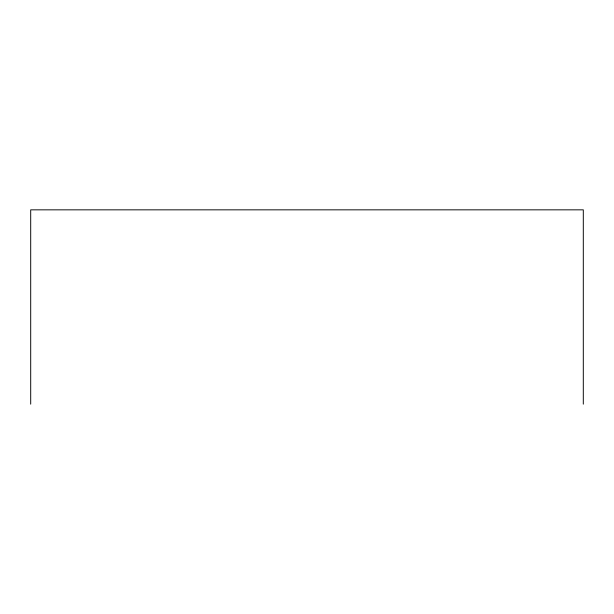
<?xml version="1.0" encoding="UTF-8"?>
<svg xmlns="http://www.w3.org/2000/svg" width="614" height="614" viewBox="0 0 614 614"><rect width="100%" height="100%" fill="white"/><g stroke="black" fill="none" stroke-linecap="round" stroke-linejoin="round"><path stroke-width="0.92" d="M583.3 404.158L583.3 209.842L30.7 209.842L30.7 404.158"/></g></svg>
